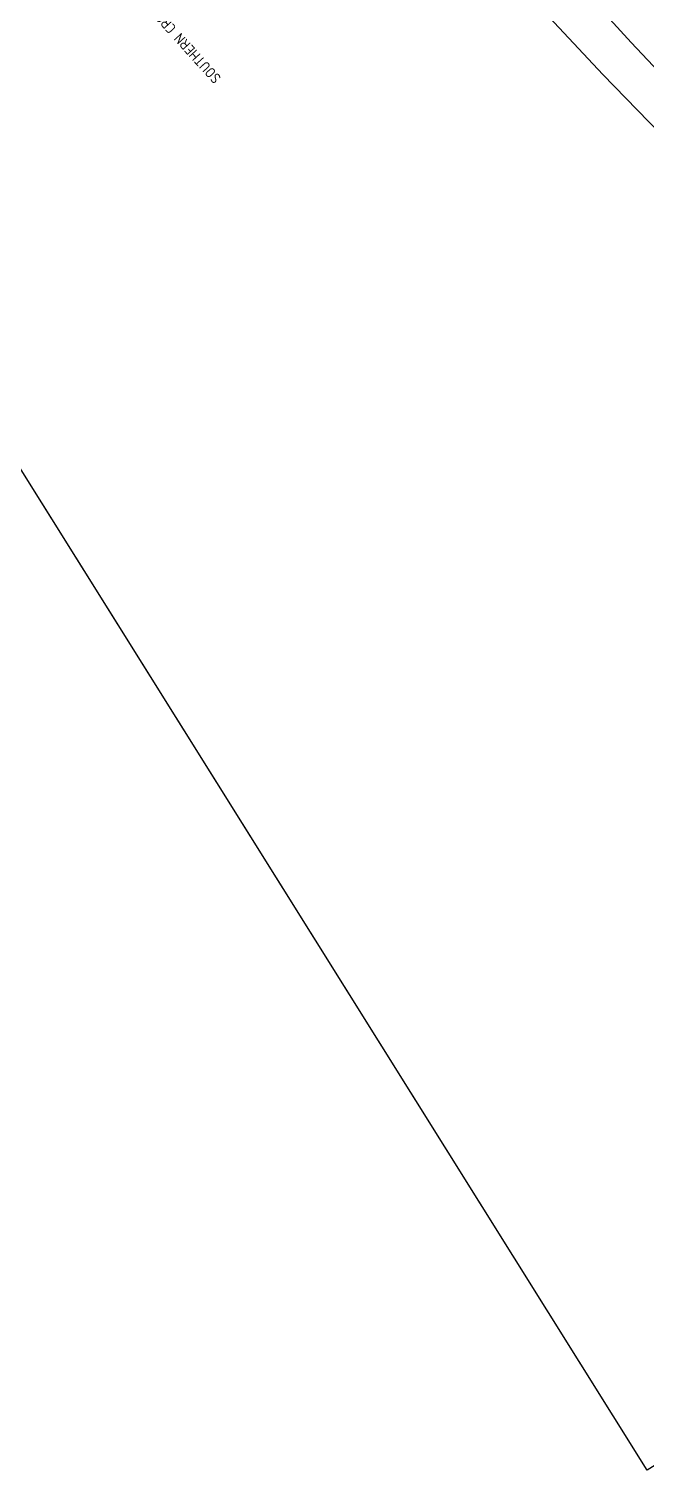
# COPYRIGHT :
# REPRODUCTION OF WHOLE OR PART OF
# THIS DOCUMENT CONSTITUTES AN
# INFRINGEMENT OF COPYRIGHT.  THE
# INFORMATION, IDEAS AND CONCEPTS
# Model space of a CAD drawing. Header units: metres. Extents: x 3 to 509016, y 4 to 6969473.
# Drawn here: x 507761.7 to 507821.2, y 6966964.8 to 6967103.9 of the extents above; entities that cross this region are included whole.
import ezdxf

# ---------------------------------------------------------------- set-up
doc = ezdxf.new("R2010")
doc.units = ezdxf.units.M
doc.layers.add('C_ANNO_TEXT 5', color=4, linetype='Continuous')
doc.layers.add('XREF', color=7, linetype='Continuous')
doc.layers.add('D_UG_PIPES', color=252, linetype='EXIST_SWD', lineweight=0)
doc.layers.add('VPORTS', color=11, linetype='Continuous', plot=False)
doc.layers.add('VPORTS_FRAMES', color=11, linetype='Continuous', plot=False)
doc.styles.add('ISOCP', font='isocp.shx')
doc.styles.get("Standard").update_dxf_attribs({"font": 'ARIALN.TTF'})
doc.linetypes.add('EXIST_SWD', pattern='A,5,-2.5,5,-2,["SWD",Standard,S=2.5,R=0,X=0,Y=-1.25],-8,5,-2.5,5,-2.5', length=37.5)

# ---------------------------------------------------------------- blocks, each defined once
blk = doc.blocks.new('XD_HATCH')
at = {"layer": 'VPORTS_FRAMES'}
blk.add_lwpolyline([(507821.28, 6966964.79), (507649.02, 6967240.32), (507863.31, 6967374.29), (508035.57, 6967098.77)], close=True, dxfattribs=at)
blk = doc.blocks.new('XE_SURVEY')
at = {"layer": 'D_UG_PIPES', "flags": 128}
for points in [[(507908.32, 6967041.02), (507901.16, 6967044.39), (507883.53, 6967052.31), (507865.91, 6967063.23), (507849.43, 6967075.4), (507831.89, 6967089.69), (507819.76, 6967102.6), (507806.4, 6967117.23), (507792.95, 6967131.79), (507779.25, 6967146.51), (507765.69, 6967161.13), (507752.36, 6967175.72), (507738.58, 6967190.61), (507734.19, 6967195.23)], [(507730.39, 6967192.15), (507734.96, 6967187.09), (507748.42, 6967172.32), (507762.33, 6967157.83), (507776.09, 6967143.52), (507789.79, 6967128.72), (507803.4, 6967114.12), (507817.01, 6967099.51), (507829.19, 6967086.97), (507847.66, 6967072.39), (507863.73, 6967060.24), (507881.37, 6967049.22), (507899.9, 6967040.19)]]:
    blk.add_lwpolyline(points, dxfattribs=at)
blk = doc.blocks.new('XD_DESIGN_1')
at = {"layer": 'VPORTS'}
blk.add_lwpolyline([(507821.282, 6966964.794), (507649.237, 6967239.976), (507863.049, 6967373.652), (508035.094, 6967098.47)], close=True, dxfattribs=at)
blk = doc.blocks.new('XD_DESIGN_2')
at = {"layer": 'VPORTS'}
blk.add_lwpolyline([(507821.282, 6966964.794), (507649.237, 6967239.976), (507863.049, 6967373.652), (508035.094, 6967098.47)], close=True, dxfattribs=at)

msp = doc.modelspace()

# ---------------------------------------------------------------- linework, layer by layer
at = {"layer": 'VPORTS_FRAMES'}
msp.add_lwpolyline([(507821.282, 6966964.794), (507649.023, 6967240.319), (507863.311, 6967374.293), (508035.571, 6967098.768)], close=True, dxfattribs=at)

# ---------------------------------------------------------------- block references
for name in ['XD_HATCH', 'XE_SURVEY']:
    msp.add_blockref(name, (0, 0))
at = {"layer": 'XREF'}
for name in ['XD_HATCH', 'XE_SURVEY']:
    msp.add_blockref(name, (0, 0), dxfattribs=at)

# ---------------------------------------------------------------- next in the draw order: texts
at = {"layer": 'C_ANNO_TEXT 5', "insert": (507779.524, 6967098.551, 4.842), "char_height": 1, "attachment_point": 1, "rotation": 131.98364, "style": 'ISOCP', "bg_fill": 3, "box_fill_scale": 1, "bg_fill_color": 256, "bg_fill_transparency": 0}
msp.add_mtext('SOUTHERN CROSS WAY', dxfattribs=at)

# ---------------------------------------------------------------- next in the draw order: block references
msp.add_blockref('XD_DESIGN_1', (0, 0))

# ---------------------------------------------------------------- next in the draw order: block references
at = {"layer": 'XREF'}
msp.add_blockref('XD_DESIGN_2', (0, 0), dxfattribs=at)

doc.saveas('drawing.dxf')
